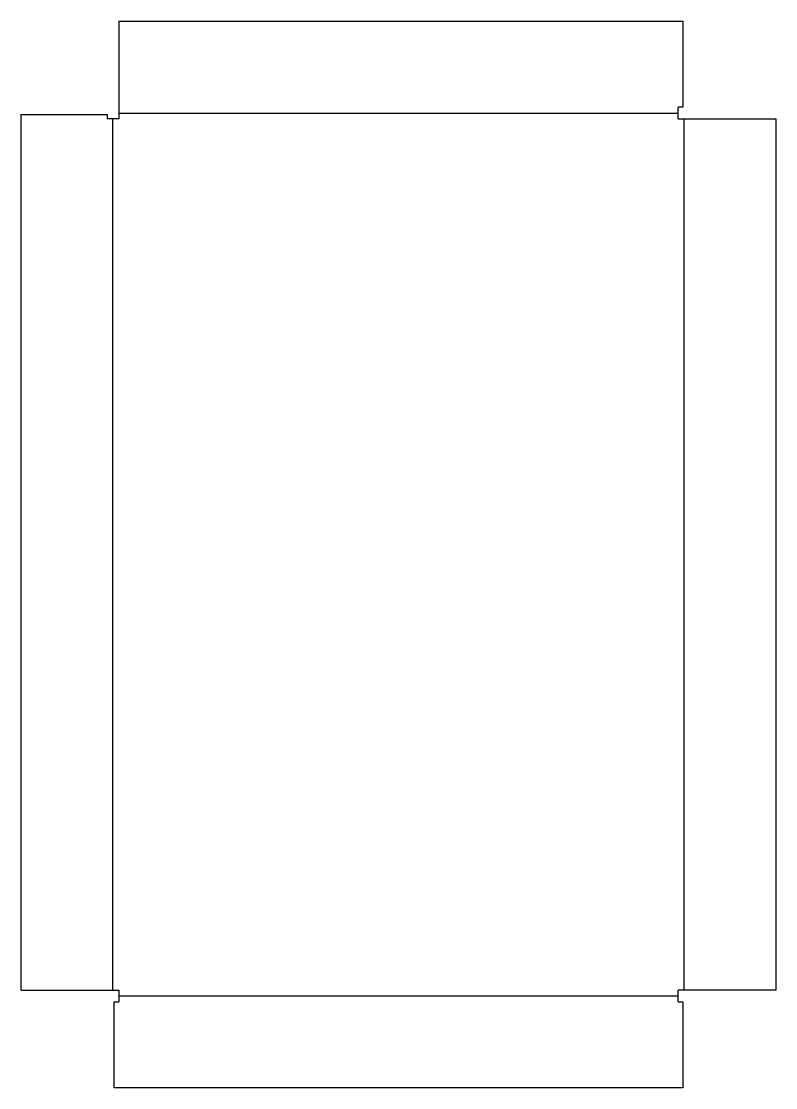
# Model space of a CAD drawing. Extents: x -22 to 146, y -215 to 22.
import ezdxf
from ezdxf.lldxf.tags import DXFTag

# ---------------------------------------------------------------- set-up
doc = ezdxf.new("R2010")
doc.units = 0
doc.layers.add('OUTER_LOOP', color=7, linetype='CONTINUOUS')
doc.layers.add('UP_CENTERLINES', color=7, linetype='CONTINUOUS')
tags = doc.linetypes.add('CENTER2', pattern=[28.575, 19.05, -3.175, 3.175, -3.175]).pattern_tags.tags
tags[10:11] = [DXFTag(74, 4), DXFTag(75, 0), DXFTag(340, '0'), DXFTag(46, 0.0), DXFTag(50, 0.0), DXFTag(44, 0.0), DXFTag(45, 0.0)]
tags[8:9] = [DXFTag(74, 4), DXFTag(75, 0), DXFTag(340, '0'), DXFTag(46, 0.0), DXFTag(50, 0.0), DXFTag(44, 0.0), DXFTag(45, 0.0)]
tags[6:7] = [DXFTag(74, 4), DXFTag(75, 0), DXFTag(340, '0'), DXFTag(46, 0.0), DXFTag(50, 0.0), DXFTag(44, 0.0), DXFTag(45, 0.0)]
tags[4:5] = [DXFTag(74, 4), DXFTag(75, 0), DXFTag(340, '0'), DXFTag(46, 0.0), DXFTag(50, 0.0), DXFTag(44, 0.0), DXFTag(45, 0.0)]

msp = doc.modelspace()

# ---------------------------------------------------------------- linework, layer by layer
at = {"layer": 'OUTER_LOOP', "color": 3, "linetype": 'CONTINUOUS'}
for p, q in [((0, 21.61), (0, 0)), ((0, 21.61), (125, 21.61)), ((125, 21.61), (125, 2.61)), ((124, 0), (124, 2.61)), ((125, 2.61), (124, 2.61)), ((-21.61, -193), (-21.61, 1)), ((-21.61, 1), (-2.61, 1)), ((-2.61, 1), (-2.61, 0)), ((0, 0), (-2.61, 0)), ((124, 0), (145.61, 0)), ((145.61, 0), (145.61, -193)), ((-21.61, -193), (0, -193)), ((0, -193), (0, -195.61)), ((124, -195.61), (124, -193)), ((145.61, -193), (124, -193)), ((-1, -214.61), (-1, -195.61)), ((-1, -195.61), (0, -195.61)), ((124, -195.61), (125, -195.61)), ((125, -195.61), (125, -214.61)), ((125, -214.61), (-1, -214.61))]:
    msp.add_line(p, q, dxfattribs=at)
at = {"layer": 'UP_CENTERLINES', "color": 4, "linetype": 'CENTER2'}
for p, q in [((-1.3, -193), (-1.3, 0)), ((0, 1.3), (124, 1.3)), ((125.3, -193), (125.3, 0)), ((0, -194.3), (124, -194.3))]:
    msp.add_line(p, q, dxfattribs=at)

doc.saveas('drawing.dxf')
